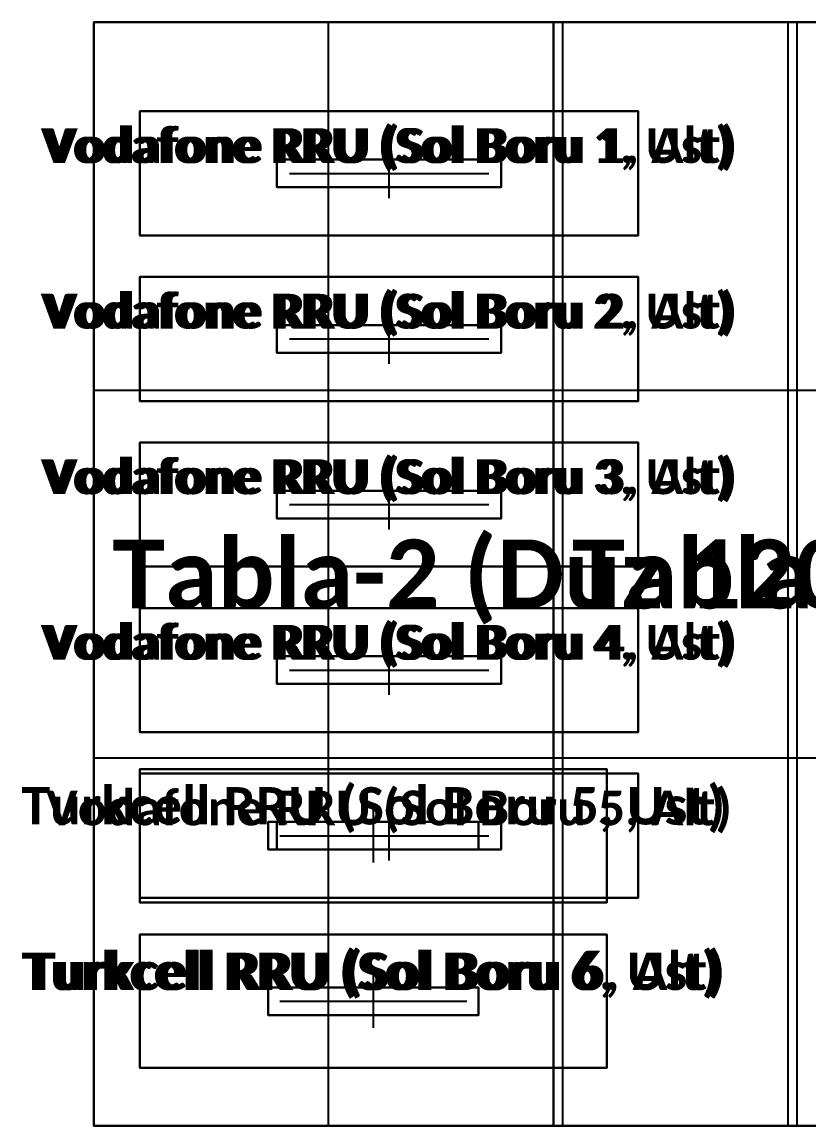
# Model space of a CAD drawing. Header units: millimetres. Extents: x -25000 to 25000, y -60388 to 35000.
# Drawn here: x 12262 to 13118, y -60256 to -59055 of the extents above; entities that cross this region are included whole.
import ezdxf
from ezdxf.enums import TextEntityAlignment as Align

# ---------------------------------------------------------------- set-up
doc = ezdxf.new("R2010")
doc.units = ezdxf.units.MM
for name, color, linetype in [('BLOK_OZEL_PLATFORM', 140, 'CONTINUOUS'), ('EKP_TURKCELL_RRU', 5, 'CONTINUOUS'), ('EKP_VODAFONE_RRU', 1, 'CONTINUOUS')]:
    doc.layers.add(name, color=color, linetype=linetype)
doc.styles.get("Standard").update_dxf_attribs({"font": 'calibrib.ttf'})

msp = doc.modelspace()

# ---------------------------------------------------------------- linework, layer by layer
at = {"layer": 'BLOK_OZEL_PLATFORM'}
for p, q in [((13360, -59055.5, 18092), (12340, -59055.5, 18092)), ((12340, -59055.5, 18092), (12340, -60255.5, 18092)), ((13360, -59055.5, 18132), (12340, -59055.5, 18132)), ((12340, -59055.5, 18132), (12340, -60255.5, 18132)), ((12340, -59055.5, 18092), (12340, -59055.5, 18132)), ((12595, -60255.5, 18132), (12595, -59055.5, 18132)), ((13860, -59055.5, 18092), (12840, -59055.5, 18092)), ((12840, -59055.5, 18092), (12840, -60255.5, 18092)), ((13860, -59055.5, 18132), (12840, -59055.5, 18132)), ((12840, -59055.5, 18132), (12840, -60255.5, 18132)), ((12840, -59055.5, 18092), (12840, -59055.5, 18132)), ((12850, -60255.5, 18132), (12850, -59055.5, 18132)), ((13095, -60255.5, 18132), (13095, -59055.5, 18132)), ((13105, -60255.5, 18132), (13105, -59055.5, 18132)), ((12340, -59455.5, 18132), (13360, -59455.5, 18132)), ((12840, -59455.5, 18132), (13860, -59455.5, 18132)), ((12340, -59855.5, 18132), (13360, -59855.5, 18132)), ((12840, -59855.5, 18132), (13860, -59855.5, 18132)), ((12340, -60255.5, 18092), (13360, -60255.5, 18092)), ((12340, -60255.5, 18132), (13360, -60255.5, 18132)), ((12340, -60255.5, 18092), (12340, -60255.5, 18132)), ((12840, -60255.5, 18092), (13860, -60255.5, 18092)), ((12840, -60255.5, 18132), (13860, -60255.5, 18132)), ((12840, -60255.5, 18092), (12840, -60255.5, 18132))]:
    msp.add_line(p, q, dxfattribs=at)
for points in [[(12340, -60255.5, 18092), (13360, -60255.5, 18092), (13360, -59055.5, 18092), (12340, -59055.5, 18092)], [(12340, -60255.5, 18132), (13360, -60255.5, 18132), (13360, -59055.5, 18132), (12340, -59055.5, 18132)], [(12340, -59055.5, 18092), (13360, -59055.5, 18092), (13360, -59055.5, 18132), (12340, -59055.5, 18132)], [(12340, -60255.5, 18092), (12340, -59055.5, 18092), (12340, -59055.5, 18132), (12340, -60255.5, 18132)], [(12840, -60255.5, 18092), (13860, -60255.5, 18092), (13860, -59055.5, 18092), (12840, -59055.5, 18092)], [(12840, -60255.5, 18132), (13860, -60255.5, 18132), (13860, -59055.5, 18132), (12840, -59055.5, 18132)], [(12840, -59055.5, 18092), (13860, -59055.5, 18092), (13860, -59055.5, 18132), (12840, -59055.5, 18132)], [(12840, -60255.5, 18092), (12840, -59055.5, 18092), (12840, -59055.5, 18132), (12840, -60255.5, 18132)], [(12340, -60255.5, 18092), (13360, -60255.5, 18092), (13360, -60255.5, 18132), (12340, -60255.5, 18132)], [(12840, -60255.5, 18092), (13860, -60255.5, 18092), (13860, -60255.5, 18132), (12840, -60255.5, 18132)]]:
    msp.add_3dface(points, dxfattribs=at)
at = {"layer": 'EKP_TURKCELL_RRU'}
for p, q in [((12898, -59867.5, 19234.5), (12390, -59867.5, 19234.5)), ((12390, -59867.5, 19234.5), (12390, -60012.5, 19234.5)), ((12898, -59867.5, 19797.5), (12390, -59867.5, 19797.5)), ((12390, -59867.5, 19797.5), (12390, -60012.5, 19797.5)), ((12390, -59867.5, 19234.5), (12390, -59867.5, 19797.5)), ((12898, -60012.5, 19234.5), (12898, -59867.5, 19234.5)), ((12898, -60012.5, 19797.5), (12898, -59867.5, 19797.5)), ((12898, -59867.5, 19234.5), (12898, -59867.5, 19797.5)), ((12644, -59969, 19797.5), (12644, -59911, 19797.5)), ((12758.3, -59925, 19797.5), (12529.7, -59925, 19797.5)), ((12529.7, -59925, 19797.5), (12529.7, -59955, 19797.5)), ((12758.3, -59925, 19827.5), (12529.7, -59925, 19827.5)), ((12529.7, -59925, 19827.5), (12529.7, -59955, 19827.5)), ((12529.7, -59925, 19797.5), (12529.7, -59925, 19827.5)), ((12758.3, -59955, 19797.5), (12758.3, -59925, 19797.5)), ((12758.3, -59955, 19827.5), (12758.3, -59925, 19827.5)), ((12758.3, -59925, 19797.5), (12758.3, -59925, 19827.5)), ((12542.4, -59940, 19797.5), (12745.6, -59940, 19797.5)), ((12529.7, -59955, 19797.5), (12758.3, -59955, 19797.5)), ((12529.7, -59955, 19827.5), (12758.3, -59955, 19827.5)), ((12529.7, -59955, 19797.5), (12529.7, -59955, 19827.5)), ((12758.3, -59955, 19797.5), (12758.3, -59955, 19827.5)), ((12390, -60012.5, 19234.5), (12898, -60012.5, 19234.5)), ((12390, -60012.5, 19797.5), (12898, -60012.5, 19797.5)), ((12390, -60012.5, 19234.5), (12390, -60012.5, 19797.5)), ((12898, -60012.5, 19234.5), (12898, -60012.5, 19797.5)), ((12898, -60047.5, 18454.5), (12390, -60047.5, 18454.5)), ((12390, -60047.5, 18454.5), (12390, -60192.5, 18454.5)), ((12898, -60047.5, 19017.5), (12390, -60047.5, 19017.5)), ((12390, -60047.5, 19017.5), (12390, -60192.5, 19017.5)), ((12390, -60047.5, 18454.5), (12390, -60047.5, 19017.5)), ((12898, -60047.5, 19234.5), (12390, -60047.5, 19234.5)), ((12390, -60047.5, 19234.5), (12390, -60192.5, 19234.5)), ((12898, -60047.5, 19797.5), (12390, -60047.5, 19797.5)), ((12390, -60047.5, 19797.5), (12390, -60192.5, 19797.5)), ((12390, -60047.5, 19234.5), (12390, -60047.5, 19797.5)), ((12898, -60192.5, 18454.5), (12898, -60047.5, 18454.5)), ((12898, -60192.5, 19017.5), (12898, -60047.5, 19017.5)), ((12898, -60047.5, 18454.5), (12898, -60047.5, 19017.5)), ((12898, -60192.5, 19234.5), (12898, -60047.5, 19234.5)), ((12898, -60192.5, 19797.5), (12898, -60047.5, 19797.5)), ((12898, -60047.5, 19234.5), (12898, -60047.5, 19797.5)), ((12644, -60149, 19017.5), (12644, -60091, 19017.5)), ((12644, -60149, 19797.5), (12644, -60091, 19797.5)), ((12758.3, -60105, 19017.5), (12529.7, -60105, 19017.5)), ((12529.7, -60105, 19017.5), (12529.7, -60135, 19017.5)), ((12758.3, -60105, 19047.5), (12529.7, -60105, 19047.5)), ((12529.7, -60105, 19047.5), (12529.7, -60135, 19047.5)), ((12529.7, -60105, 19017.5), (12529.7, -60105, 19047.5)), ((12758.3, -60105, 19797.5), (12529.7, -60105, 19797.5)), ((12529.7, -60105, 19797.5), (12529.7, -60135, 19797.5)), ((12758.3, -60105, 19827.5), (12529.7, -60105, 19827.5)), ((12529.7, -60105, 19827.5), (12529.7, -60135, 19827.5)), ((12529.7, -60105, 19797.5), (12529.7, -60105, 19827.5)), ((12758.3, -60135, 19017.5), (12758.3, -60105, 19017.5)), ((12758.3, -60135, 19047.5), (12758.3, -60105, 19047.5)), ((12758.3, -60105, 19017.5), (12758.3, -60105, 19047.5)), ((12758.3, -60135, 19797.5), (12758.3, -60105, 19797.5)), ((12758.3, -60135, 19827.5), (12758.3, -60105, 19827.5)), ((12758.3, -60105, 19797.5), (12758.3, -60105, 19827.5)), ((12542.4, -60120, 19017.5), (12745.6, -60120, 19017.5)), ((12542.4, -60120, 19797.5), (12745.6, -60120, 19797.5)), ((12529.7, -60135, 19017.5), (12758.3, -60135, 19017.5)), ((12529.7, -60135, 19047.5), (12758.3, -60135, 19047.5)), ((12529.7, -60135, 19017.5), (12529.7, -60135, 19047.5)), ((12529.7, -60135, 19797.5), (12758.3, -60135, 19797.5)), ((12529.7, -60135, 19827.5), (12758.3, -60135, 19827.5)), ((12529.7, -60135, 19797.5), (12529.7, -60135, 19827.5)), ((12758.3, -60135, 19017.5), (12758.3, -60135, 19047.5)), ((12758.3, -60135, 19797.5), (12758.3, -60135, 19827.5)), ((12390, -60192.5, 18454.5), (12898, -60192.5, 18454.5)), ((12390, -60192.5, 19017.5), (12898, -60192.5, 19017.5)), ((12390, -60192.5, 18454.5), (12390, -60192.5, 19017.5)), ((12390, -60192.5, 19234.5), (12898, -60192.5, 19234.5)), ((12390, -60192.5, 19797.5), (12898, -60192.5, 19797.5)), ((12390, -60192.5, 19234.5), (12390, -60192.5, 19797.5)), ((12898, -60192.5, 18454.5), (12898, -60192.5, 19017.5)), ((12898, -60192.5, 19234.5), (12898, -60192.5, 19797.5))]:
    msp.add_line(p, q, dxfattribs=at)
for points in [[(12390, -60012.5, 19234.5), (12898, -60012.5, 19234.5), (12898, -59867.5, 19234.5), (12390, -59867.5, 19234.5)], [(12390, -60012.5, 19797.5), (12898, -60012.5, 19797.5), (12898, -59867.5, 19797.5), (12390, -59867.5, 19797.5)], [(12390, -59867.5, 19234.5), (12898, -59867.5, 19234.5), (12898, -59867.5, 19797.5), (12390, -59867.5, 19797.5)], [(12390, -60012.5, 19234.5), (12390, -59867.5, 19234.5), (12390, -59867.5, 19797.5), (12390, -60012.5, 19797.5)], [(12898, -60012.5, 19234.5), (12898, -59867.5, 19234.5), (12898, -59867.5, 19797.5), (12898, -60012.5, 19797.5)], [(12529.7, -59955, 19797.5), (12758.3, -59955, 19797.5), (12758.3, -59925, 19797.5), (12529.7, -59925, 19797.5)], [(12529.7, -59955, 19827.5), (12758.3, -59955, 19827.5), (12758.3, -59925, 19827.5), (12529.7, -59925, 19827.5)], [(12529.7, -59925, 19797.5), (12758.3, -59925, 19797.5), (12758.3, -59925, 19827.5), (12529.7, -59925, 19827.5)], [(12529.7, -59955, 19797.5), (12529.7, -59925, 19797.5), (12529.7, -59925, 19827.5), (12529.7, -59955, 19827.5)], [(12758.3, -59955, 19797.5), (12758.3, -59925, 19797.5), (12758.3, -59925, 19827.5), (12758.3, -59955, 19827.5)], [(12529.7, -59955, 19797.5), (12758.3, -59955, 19797.5), (12758.3, -59955, 19827.5), (12529.7, -59955, 19827.5)], [(12390, -60012.5, 19234.5), (12898, -60012.5, 19234.5), (12898, -60012.5, 19797.5), (12390, -60012.5, 19797.5)], [(12390, -60192.5, 18454.5), (12898, -60192.5, 18454.5), (12898, -60047.5, 18454.5), (12390, -60047.5, 18454.5)], [(12390, -60192.5, 19017.5), (12898, -60192.5, 19017.5), (12898, -60047.5, 19017.5), (12390, -60047.5, 19017.5)], [(12390, -60047.5, 18454.5), (12898, -60047.5, 18454.5), (12898, -60047.5, 19017.5), (12390, -60047.5, 19017.5)], [(12390, -60192.5, 18454.5), (12390, -60047.5, 18454.5), (12390, -60047.5, 19017.5), (12390, -60192.5, 19017.5)], [(12390, -60192.5, 19234.5), (12898, -60192.5, 19234.5), (12898, -60047.5, 19234.5), (12390, -60047.5, 19234.5)], [(12390, -60192.5, 19797.5), (12898, -60192.5, 19797.5), (12898, -60047.5, 19797.5), (12390, -60047.5, 19797.5)], [(12390, -60047.5, 19234.5), (12898, -60047.5, 19234.5), (12898, -60047.5, 19797.5), (12390, -60047.5, 19797.5)], [(12390, -60192.5, 19234.5), (12390, -60047.5, 19234.5), (12390, -60047.5, 19797.5), (12390, -60192.5, 19797.5)], [(12898, -60192.5, 18454.5), (12898, -60047.5, 18454.5), (12898, -60047.5, 19017.5), (12898, -60192.5, 19017.5)], [(12898, -60192.5, 19234.5), (12898, -60047.5, 19234.5), (12898, -60047.5, 19797.5), (12898, -60192.5, 19797.5)], [(12529.7, -60135, 19017.5), (12758.3, -60135, 19017.5), (12758.3, -60105, 19017.5), (12529.7, -60105, 19017.5)], [(12529.7, -60135, 19047.5), (12758.3, -60135, 19047.5), (12758.3, -60105, 19047.5), (12529.7, -60105, 19047.5)], [(12529.7, -60105, 19017.5), (12758.3, -60105, 19017.5), (12758.3, -60105, 19047.5), (12529.7, -60105, 19047.5)], [(12529.7, -60135, 19017.5), (12529.7, -60105, 19017.5), (12529.7, -60105, 19047.5), (12529.7, -60135, 19047.5)], [(12529.7, -60135, 19797.5), (12758.3, -60135, 19797.5), (12758.3, -60105, 19797.5), (12529.7, -60105, 19797.5)], [(12529.7, -60135, 19827.5), (12758.3, -60135, 19827.5), (12758.3, -60105, 19827.5), (12529.7, -60105, 19827.5)], [(12529.7, -60105, 19797.5), (12758.3, -60105, 19797.5), (12758.3, -60105, 19827.5), (12529.7, -60105, 19827.5)], [(12529.7, -60135, 19797.5), (12529.7, -60105, 19797.5), (12529.7, -60105, 19827.5), (12529.7, -60135, 19827.5)], [(12758.3, -60135, 19017.5), (12758.3, -60105, 19017.5), (12758.3, -60105, 19047.5), (12758.3, -60135, 19047.5)], [(12758.3, -60135, 19797.5), (12758.3, -60105, 19797.5), (12758.3, -60105, 19827.5), (12758.3, -60135, 19827.5)], [(12529.7, -60135, 19017.5), (12758.3, -60135, 19017.5), (12758.3, -60135, 19047.5), (12529.7, -60135, 19047.5)], [(12529.7, -60135, 19797.5), (12758.3, -60135, 19797.5), (12758.3, -60135, 19827.5), (12529.7, -60135, 19827.5)], [(12390, -60192.5, 18454.5), (12898, -60192.5, 18454.5), (12898, -60192.5, 19017.5), (12390, -60192.5, 19017.5)], [(12390, -60192.5, 19234.5), (12898, -60192.5, 19234.5), (12898, -60192.5, 19797.5), (12390, -60192.5, 19797.5)]]:
    msp.add_3dface(points, dxfattribs=at)
at = {"layer": 'EKP_VODAFONE_RRU'}
for p, q in [((12932, -59152.5, 18481), (12390, -59152.5, 18481)), ((12390, -59152.5, 18481), (12390, -59287.5, 18481)), ((12932, -59152.5, 18991), (12390, -59152.5, 18991)), ((12390, -59152.5, 18991), (12390, -59287.5, 18991)), ((12390, -59152.5, 18481), (12390, -59152.5, 18991)), ((12932, -59152.5, 19261), (12390, -59152.5, 19261)), ((12390, -59152.5, 19261), (12390, -59287.5, 19261)), ((12932, -59152.5, 19771), (12390, -59152.5, 19771)), ((12390, -59152.5, 19771), (12390, -59287.5, 19771)), ((12390, -59152.5, 19261), (12390, -59152.5, 19771)), ((12932, -59287.5, 18481), (12932, -59152.5, 18481)), ((12932, -59287.5, 18991), (12932, -59152.5, 18991)), ((12932, -59152.5, 18481), (12932, -59152.5, 18991)), ((12932, -59287.5, 19261), (12932, -59152.5, 19261)), ((12932, -59287.5, 19771), (12932, -59152.5, 19771)), ((12932, -59152.5, 19261), (12932, -59152.5, 19771)), ((12661, -59247, 18991), (12661, -59193, 18991)), ((12661, -59247, 19771), (12661, -59193, 19771)), ((12783, -59205, 18991), (12539.1, -59205, 18991)), ((12539.1, -59205, 18991), (12539.1, -59235, 18991)), ((12783, -59205, 19021), (12539.1, -59205, 19021)), ((12539.1, -59205, 19021), (12539.1, -59235, 19021)), ((12539.1, -59205, 18991), (12539.1, -59205, 19021)), ((12783, -59205, 19771), (12539.1, -59205, 19771)), ((12539.1, -59205, 19771), (12539.1, -59235, 19771)), ((12783, -59205, 19801), (12539.1, -59205, 19801)), ((12539.1, -59205, 19801), (12539.1, -59235, 19801)), ((12539.1, -59205, 19771), (12539.1, -59205, 19801)), ((12783, -59235, 18991), (12783, -59205, 18991)), ((12783, -59235, 19021), (12783, -59205, 19021)), ((12783, -59205, 18991), (12783, -59205, 19021)), ((12783, -59235, 19771), (12783, -59205, 19771)), ((12783, -59235, 19801), (12783, -59205, 19801)), ((12783, -59205, 19771), (12783, -59205, 19801)), ((12552.6, -59220, 18991), (12769.4, -59220, 18991)), ((12552.6, -59220, 19771), (12769.4, -59220, 19771)), ((12539.1, -59235, 18991), (12783, -59235, 18991)), ((12539.1, -59235, 19021), (12783, -59235, 19021)), ((12539.1, -59235, 18991), (12539.1, -59235, 19021)), ((12539.1, -59235, 19771), (12783, -59235, 19771)), ((12539.1, -59235, 19801), (12783, -59235, 19801)), ((12539.1, -59235, 19771), (12539.1, -59235, 19801)), ((12783, -59235, 18991), (12783, -59235, 19021)), ((12783, -59235, 19771), (12783, -59235, 19801)), ((12390, -59287.5, 18481), (12932, -59287.5, 18481)), ((12390, -59287.5, 18991), (12932, -59287.5, 18991)), ((12390, -59287.5, 18481), (12390, -59287.5, 18991)), ((12390, -59287.5, 19261), (12932, -59287.5, 19261)), ((12390, -59287.5, 19771), (12932, -59287.5, 19771)), ((12390, -59287.5, 19261), (12390, -59287.5, 19771)), ((12932, -59287.5, 18481), (12932, -59287.5, 18991)), ((12932, -59287.5, 19261), (12932, -59287.5, 19771)), ((12932, -59332.5, 18481), (12390, -59332.5, 18481)), ((12390, -59332.5, 18481), (12390, -59467.5, 18481)), ((12932, -59332.5, 18991), (12390, -59332.5, 18991)), ((12390, -59332.5, 18991), (12390, -59467.5, 18991)), ((12390, -59332.5, 18481), (12390, -59332.5, 18991)), ((12932, -59332.5, 19261), (12390, -59332.5, 19261)), ((12390, -59332.5, 19261), (12390, -59467.5, 19261)), ((12932, -59332.5, 19771), (12390, -59332.5, 19771)), ((12390, -59332.5, 19771), (12390, -59467.5, 19771)), ((12390, -59332.5, 19261), (12390, -59332.5, 19771)), ((12932, -59467.5, 18481), (12932, -59332.5, 18481)), ((12932, -59467.5, 18991), (12932, -59332.5, 18991)), ((12932, -59332.5, 18481), (12932, -59332.5, 18991)), ((12932, -59467.5, 19261), (12932, -59332.5, 19261)), ((12932, -59467.5, 19771), (12932, -59332.5, 19771)), ((12932, -59332.5, 19261), (12932, -59332.5, 19771)), ((12661, -59427, 18991), (12661, -59373, 18991)), ((12661, -59427, 19771), (12661, -59373, 19771)), ((12783, -59385, 18991), (12539.1, -59385, 18991)), ((12539.1, -59385, 18991), (12539.1, -59415, 18991)), ((12783, -59385, 19021), (12539.1, -59385, 19021)), ((12539.1, -59385, 19021), (12539.1, -59415, 19021)), ((12539.1, -59385, 18991), (12539.1, -59385, 19021)), ((12783, -59385, 19771), (12539.1, -59385, 19771)), ((12539.1, -59385, 19771), (12539.1, -59415, 19771)), ((12783, -59385, 19801), (12539.1, -59385, 19801)), ((12539.1, -59385, 19801), (12539.1, -59415, 19801)), ((12539.1, -59385, 19771), (12539.1, -59385, 19801)), ((12783, -59415, 18991), (12783, -59385, 18991)), ((12783, -59415, 19021), (12783, -59385, 19021)), ((12783, -59385, 18991), (12783, -59385, 19021)), ((12783, -59415, 19771), (12783, -59385, 19771)), ((12783, -59415, 19801), (12783, -59385, 19801)), ((12783, -59385, 19771), (12783, -59385, 19801)), ((12552.6, -59400, 18991), (12769.4, -59400, 18991)), ((12552.6, -59400, 19771), (12769.4, -59400, 19771)), ((12539.1, -59415, 18991), (12783, -59415, 18991)), ((12539.1, -59415, 19021), (12783, -59415, 19021)), ((12539.1, -59415, 18991), (12539.1, -59415, 19021)), ((12539.1, -59415, 19771), (12783, -59415, 19771)), ((12539.1, -59415, 19801), (12783, -59415, 19801)), ((12539.1, -59415, 19771), (12539.1, -59415, 19801)), ((12783, -59415, 18991), (12783, -59415, 19021)), ((12783, -59415, 19771), (12783, -59415, 19801)), ((12390, -59467.5, 18481), (12932, -59467.5, 18481)), ((12390, -59467.5, 18991), (12932, -59467.5, 18991)), ((12390, -59467.5, 18481), (12390, -59467.5, 18991)), ((12390, -59467.5, 19261), (12932, -59467.5, 19261)), ((12390, -59467.5, 19771), (12932, -59467.5, 19771)), ((12390, -59467.5, 19261), (12390, -59467.5, 19771)), ((12932, -59467.5, 18481), (12932, -59467.5, 18991)), ((12932, -59467.5, 19261), (12932, -59467.5, 19771)), ((12932, -59512.5, 18481), (12390, -59512.5, 18481)), ((12390, -59512.5, 18481), (12390, -59647.5, 18481)), ((12932, -59512.5, 18991), (12390, -59512.5, 18991)), ((12390, -59512.5, 18991), (12390, -59647.5, 18991)), ((12390, -59512.5, 18481), (12390, -59512.5, 18991)), ((12932, -59512.5, 19261), (12390, -59512.5, 19261)), ((12390, -59512.5, 19261), (12390, -59647.5, 19261)), ((12932, -59512.5, 19771), (12390, -59512.5, 19771)), ((12390, -59512.5, 19771), (12390, -59647.5, 19771)), ((12390, -59512.5, 19261), (12390, -59512.5, 19771)), ((12932, -59647.5, 18481), (12932, -59512.5, 18481)), ((12932, -59647.5, 18991), (12932, -59512.5, 18991)), ((12932, -59512.5, 18481), (12932, -59512.5, 18991)), ((12932, -59647.5, 19261), (12932, -59512.5, 19261)), ((12932, -59647.5, 19771), (12932, -59512.5, 19771)), ((12932, -59512.5, 19261), (12932, -59512.5, 19771)), ((12661, -59607, 18991), (12661, -59553, 18991)), ((12661, -59607, 19771), (12661, -59553, 19771)), ((12783, -59565, 18991), (12539.1, -59565, 18991)), ((12539.1, -59565, 18991), (12539.1, -59595, 18991)), ((12783, -59565, 19021), (12539.1, -59565, 19021)), ((12539.1, -59565, 19021), (12539.1, -59595, 19021)), ((12539.1, -59565, 18991), (12539.1, -59565, 19021)), ((12783, -59565, 19771), (12539.1, -59565, 19771)), ((12539.1, -59565, 19771), (12539.1, -59595, 19771)), ((12783, -59565, 19801), (12539.1, -59565, 19801)), ((12539.1, -59565, 19801), (12539.1, -59595, 19801)), ((12539.1, -59565, 19771), (12539.1, -59565, 19801)), ((12783, -59595, 18991), (12783, -59565, 18991)), ((12783, -59595, 19021), (12783, -59565, 19021)), ((12783, -59565, 18991), (12783, -59565, 19021)), ((12783, -59595, 19771), (12783, -59565, 19771)), ((12783, -59595, 19801), (12783, -59565, 19801)), ((12783, -59565, 19771), (12783, -59565, 19801)), ((12552.6, -59580, 18991), (12769.4, -59580, 18991)), ((12552.6, -59580, 19771), (12769.4, -59580, 19771)), ((12539.1, -59595, 18991), (12783, -59595, 18991)), ((12539.1, -59595, 19021), (12783, -59595, 19021)), ((12539.1, -59595, 18991), (12539.1, -59595, 19021)), ((12539.1, -59595, 19771), (12783, -59595, 19771)), ((12539.1, -59595, 19801), (12783, -59595, 19801)), ((12539.1, -59595, 19771), (12539.1, -59595, 19801)), ((12783, -59595, 18991), (12783, -59595, 19021)), ((12783, -59595, 19771), (12783, -59595, 19801)), ((12390, -59647.5, 18481), (12932, -59647.5, 18481)), ((12390, -59647.5, 18991), (12932, -59647.5, 18991)), ((12390, -59647.5, 18481), (12390, -59647.5, 18991)), ((12390, -59647.5, 19261), (12932, -59647.5, 19261)), ((12390, -59647.5, 19771), (12932, -59647.5, 19771)), ((12390, -59647.5, 19261), (12390, -59647.5, 19771)), ((12932, -59647.5, 18481), (12932, -59647.5, 18991)), ((12932, -59647.5, 19261), (12932, -59647.5, 19771)), ((12932, -59692.5, 18481), (12390, -59692.5, 18481)), ((12390, -59692.5, 18481), (12390, -59827.5, 18481)), ((12932, -59692.5, 18991), (12390, -59692.5, 18991)), ((12390, -59692.5, 18991), (12390, -59827.5, 18991)), ((12390, -59692.5, 18481), (12390, -59692.5, 18991)), ((12932, -59692.5, 19261), (12390, -59692.5, 19261)), ((12390, -59692.5, 19261), (12390, -59827.5, 19261)), ((12932, -59692.5, 19771), (12390, -59692.5, 19771)), ((12390, -59692.5, 19771), (12390, -59827.5, 19771)), ((12390, -59692.5, 19261), (12390, -59692.5, 19771)), ((12932, -59827.5, 18481), (12932, -59692.5, 18481)), ((12932, -59827.5, 18991), (12932, -59692.5, 18991)), ((12932, -59692.5, 18481), (12932, -59692.5, 18991)), ((12932, -59827.5, 19261), (12932, -59692.5, 19261)), ((12932, -59827.5, 19771), (12932, -59692.5, 19771)), ((12932, -59692.5, 19261), (12932, -59692.5, 19771)), ((12661, -59787, 18991), (12661, -59733, 18991)), ((12661, -59787, 19771), (12661, -59733, 19771)), ((12783, -59745, 18991), (12539.1, -59745, 18991)), ((12539.1, -59745, 18991), (12539.1, -59775, 18991)), ((12783, -59745, 19021), (12539.1, -59745, 19021)), ((12539.1, -59745, 19021), (12539.1, -59775, 19021)), ((12539.1, -59745, 18991), (12539.1, -59745, 19021)), ((12783, -59745, 19771), (12539.1, -59745, 19771)), ((12539.1, -59745, 19771), (12539.1, -59775, 19771)), ((12783, -59745, 19801), (12539.1, -59745, 19801)), ((12539.1, -59745, 19801), (12539.1, -59775, 19801)), ((12539.1, -59745, 19771), (12539.1, -59745, 19801)), ((12783, -59775, 18991), (12783, -59745, 18991)), ((12783, -59775, 19021), (12783, -59745, 19021)), ((12783, -59745, 18991), (12783, -59745, 19021)), ((12783, -59775, 19771), (12783, -59745, 19771)), ((12783, -59775, 19801), (12783, -59745, 19801)), ((12783, -59745, 19771), (12783, -59745, 19801)), ((12552.6, -59760, 18991), (12769.4, -59760, 18991)), ((12552.6, -59760, 19771), (12769.4, -59760, 19771)), ((12539.1, -59775, 18991), (12783, -59775, 18991)), ((12539.1, -59775, 19021), (12783, -59775, 19021)), ((12539.1, -59775, 18991), (12539.1, -59775, 19021)), ((12539.1, -59775, 19771), (12783, -59775, 19771)), ((12539.1, -59775, 19801), (12783, -59775, 19801)), ((12539.1, -59775, 19771), (12539.1, -59775, 19801)), ((12783, -59775, 18991), (12783, -59775, 19021)), ((12783, -59775, 19771), (12783, -59775, 19801)), ((12390, -59827.5, 18481), (12932, -59827.5, 18481)), ((12390, -59827.5, 18991), (12932, -59827.5, 18991)), ((12390, -59827.5, 18481), (12390, -59827.5, 18991)), ((12390, -59827.5, 19261), (12932, -59827.5, 19261)), ((12390, -59827.5, 19771), (12932, -59827.5, 19771)), ((12390, -59827.5, 19261), (12390, -59827.5, 19771)), ((12932, -59827.5, 18481), (12932, -59827.5, 18991)), ((12932, -59827.5, 19261), (12932, -59827.5, 19771)), ((12932, -59872.5, 18481), (12390, -59872.5, 18481)), ((12390, -59872.5, 18481), (12390, -60007.5, 18481)), ((12932, -59872.5, 18991), (12390, -59872.5, 18991)), ((12390, -59872.5, 18991), (12390, -60007.5, 18991)), ((12390, -59872.5, 18481), (12390, -59872.5, 18991)), ((12932, -60007.5, 18481), (12932, -59872.5, 18481)), ((12932, -60007.5, 18991), (12932, -59872.5, 18991)), ((12932, -59872.5, 18481), (12932, -59872.5, 18991)), ((12661, -59967, 18991), (12661, -59913, 18991)), ((12783, -59925, 18991), (12539.1, -59925, 18991)), ((12539.1, -59925, 18991), (12539.1, -59955, 18991)), ((12783, -59925, 19021), (12539.1, -59925, 19021)), ((12539.1, -59925, 19021), (12539.1, -59955, 19021)), ((12539.1, -59925, 18991), (12539.1, -59925, 19021)), ((12783, -59955, 18991), (12783, -59925, 18991)), ((12783, -59955, 19021), (12783, -59925, 19021)), ((12783, -59925, 18991), (12783, -59925, 19021)), ((12552.6, -59940, 18991), (12769.4, -59940, 18991)), ((12539.1, -59955, 18991), (12783, -59955, 18991)), ((12539.1, -59955, 19021), (12783, -59955, 19021)), ((12539.1, -59955, 18991), (12539.1, -59955, 19021)), ((12783, -59955, 18991), (12783, -59955, 19021)), ((12390, -60007.5, 18481), (12932, -60007.5, 18481)), ((12390, -60007.5, 18991), (12932, -60007.5, 18991)), ((12390, -60007.5, 18481), (12390, -60007.5, 18991)), ((12932, -60007.5, 18481), (12932, -60007.5, 18991))]:
    msp.add_line(p, q, dxfattribs=at)
for points in [[(12390, -59287.5, 18481), (12932, -59287.5, 18481), (12932, -59152.5, 18481), (12390, -59152.5, 18481)], [(12390, -59287.5, 18991), (12932, -59287.5, 18991), (12932, -59152.5, 18991), (12390, -59152.5, 18991)], [(12390, -59152.5, 18481), (12932, -59152.5, 18481), (12932, -59152.5, 18991), (12390, -59152.5, 18991)], [(12390, -59287.5, 18481), (12390, -59152.5, 18481), (12390, -59152.5, 18991), (12390, -59287.5, 18991)], [(12390, -59287.5, 19261), (12932, -59287.5, 19261), (12932, -59152.5, 19261), (12390, -59152.5, 19261)], [(12390, -59287.5, 19771), (12932, -59287.5, 19771), (12932, -59152.5, 19771), (12390, -59152.5, 19771)], [(12390, -59152.5, 19261), (12932, -59152.5, 19261), (12932, -59152.5, 19771), (12390, -59152.5, 19771)], [(12390, -59287.5, 19261), (12390, -59152.5, 19261), (12390, -59152.5, 19771), (12390, -59287.5, 19771)], [(12932, -59287.5, 18481), (12932, -59152.5, 18481), (12932, -59152.5, 18991), (12932, -59287.5, 18991)], [(12932, -59287.5, 19261), (12932, -59152.5, 19261), (12932, -59152.5, 19771), (12932, -59287.5, 19771)], [(12539.1, -59235, 18991), (12783, -59235, 18991), (12783, -59205, 18991), (12539.1, -59205, 18991)], [(12539.1, -59235, 19021), (12783, -59235, 19021), (12783, -59205, 19021), (12539.1, -59205, 19021)], [(12539.1, -59205, 18991), (12783, -59205, 18991), (12783, -59205, 19021), (12539.1, -59205, 19021)], [(12539.1, -59235, 18991), (12539.1, -59205, 18991), (12539.1, -59205, 19021), (12539.1, -59235, 19021)], [(12539.1, -59235, 19771), (12783, -59235, 19771), (12783, -59205, 19771), (12539.1, -59205, 19771)], [(12539.1, -59235, 19801), (12783, -59235, 19801), (12783, -59205, 19801), (12539.1, -59205, 19801)], [(12539.1, -59205, 19771), (12783, -59205, 19771), (12783, -59205, 19801), (12539.1, -59205, 19801)], [(12539.1, -59235, 19771), (12539.1, -59205, 19771), (12539.1, -59205, 19801), (12539.1, -59235, 19801)], [(12783, -59235, 18991), (12783, -59205, 18991), (12783, -59205, 19021), (12783, -59235, 19021)], [(12783, -59235, 19771), (12783, -59205, 19771), (12783, -59205, 19801), (12783, -59235, 19801)], [(12539.1, -59235, 18991), (12783, -59235, 18991), (12783, -59235, 19021), (12539.1, -59235, 19021)], [(12539.1, -59235, 19771), (12783, -59235, 19771), (12783, -59235, 19801), (12539.1, -59235, 19801)], [(12390, -59287.5, 18481), (12932, -59287.5, 18481), (12932, -59287.5, 18991), (12390, -59287.5, 18991)], [(12390, -59287.5, 19261), (12932, -59287.5, 19261), (12932, -59287.5, 19771), (12390, -59287.5, 19771)], [(12390, -59467.5, 18481), (12932, -59467.5, 18481), (12932, -59332.5, 18481), (12390, -59332.5, 18481)], [(12390, -59467.5, 18991), (12932, -59467.5, 18991), (12932, -59332.5, 18991), (12390, -59332.5, 18991)], [(12390, -59332.5, 18481), (12932, -59332.5, 18481), (12932, -59332.5, 18991), (12390, -59332.5, 18991)], [(12390, -59467.5, 18481), (12390, -59332.5, 18481), (12390, -59332.5, 18991), (12390, -59467.5, 18991)], [(12390, -59467.5, 19261), (12932, -59467.5, 19261), (12932, -59332.5, 19261), (12390, -59332.5, 19261)], [(12390, -59467.5, 19771), (12932, -59467.5, 19771), (12932, -59332.5, 19771), (12390, -59332.5, 19771)], [(12390, -59332.5, 19261), (12932, -59332.5, 19261), (12932, -59332.5, 19771), (12390, -59332.5, 19771)], [(12390, -59467.5, 19261), (12390, -59332.5, 19261), (12390, -59332.5, 19771), (12390, -59467.5, 19771)], [(12932, -59467.5, 18481), (12932, -59332.5, 18481), (12932, -59332.5, 18991), (12932, -59467.5, 18991)], [(12932, -59467.5, 19261), (12932, -59332.5, 19261), (12932, -59332.5, 19771), (12932, -59467.5, 19771)], [(12539.1, -59415, 18991), (12783, -59415, 18991), (12783, -59385, 18991), (12539.1, -59385, 18991)], [(12539.1, -59415, 19021), (12783, -59415, 19021), (12783, -59385, 19021), (12539.1, -59385, 19021)], [(12539.1, -59385, 18991), (12783, -59385, 18991), (12783, -59385, 19021), (12539.1, -59385, 19021)], [(12539.1, -59415, 18991), (12539.1, -59385, 18991), (12539.1, -59385, 19021), (12539.1, -59415, 19021)], [(12539.1, -59415, 19771), (12783, -59415, 19771), (12783, -59385, 19771), (12539.1, -59385, 19771)], [(12539.1, -59415, 19801), (12783, -59415, 19801), (12783, -59385, 19801), (12539.1, -59385, 19801)], [(12539.1, -59385, 19771), (12783, -59385, 19771), (12783, -59385, 19801), (12539.1, -59385, 19801)], [(12539.1, -59415, 19771), (12539.1, -59385, 19771), (12539.1, -59385, 19801), (12539.1, -59415, 19801)], [(12783, -59415, 18991), (12783, -59385, 18991), (12783, -59385, 19021), (12783, -59415, 19021)], [(12783, -59415, 19771), (12783, -59385, 19771), (12783, -59385, 19801), (12783, -59415, 19801)], [(12539.1, -59415, 18991), (12783, -59415, 18991), (12783, -59415, 19021), (12539.1, -59415, 19021)], [(12539.1, -59415, 19771), (12783, -59415, 19771), (12783, -59415, 19801), (12539.1, -59415, 19801)], [(12390, -59467.5, 18481), (12932, -59467.5, 18481), (12932, -59467.5, 18991), (12390, -59467.5, 18991)], [(12390, -59467.5, 19261), (12932, -59467.5, 19261), (12932, -59467.5, 19771), (12390, -59467.5, 19771)], [(12390, -59647.5, 18481), (12932, -59647.5, 18481), (12932, -59512.5, 18481), (12390, -59512.5, 18481)], [(12390, -59647.5, 18991), (12932, -59647.5, 18991), (12932, -59512.5, 18991), (12390, -59512.5, 18991)], [(12390, -59512.5, 18481), (12932, -59512.5, 18481), (12932, -59512.5, 18991), (12390, -59512.5, 18991)], [(12390, -59647.5, 18481), (12390, -59512.5, 18481), (12390, -59512.5, 18991), (12390, -59647.5, 18991)], [(12390, -59647.5, 19261), (12932, -59647.5, 19261), (12932, -59512.5, 19261), (12390, -59512.5, 19261)], [(12390, -59647.5, 19771), (12932, -59647.5, 19771), (12932, -59512.5, 19771), (12390, -59512.5, 19771)], [(12390, -59512.5, 19261), (12932, -59512.5, 19261), (12932, -59512.5, 19771), (12390, -59512.5, 19771)], [(12390, -59647.5, 19261), (12390, -59512.5, 19261), (12390, -59512.5, 19771), (12390, -59647.5, 19771)], [(12932, -59647.5, 18481), (12932, -59512.5, 18481), (12932, -59512.5, 18991), (12932, -59647.5, 18991)], [(12932, -59647.5, 19261), (12932, -59512.5, 19261), (12932, -59512.5, 19771), (12932, -59647.5, 19771)], [(12539.1, -59595, 18991), (12783, -59595, 18991), (12783, -59565, 18991), (12539.1, -59565, 18991)], [(12539.1, -59595, 19021), (12783, -59595, 19021), (12783, -59565, 19021), (12539.1, -59565, 19021)], [(12539.1, -59565, 18991), (12783, -59565, 18991), (12783, -59565, 19021), (12539.1, -59565, 19021)], [(12539.1, -59595, 18991), (12539.1, -59565, 18991), (12539.1, -59565, 19021), (12539.1, -59595, 19021)], [(12539.1, -59595, 19771), (12783, -59595, 19771), (12783, -59565, 19771), (12539.1, -59565, 19771)], [(12539.1, -59595, 19801), (12783, -59595, 19801), (12783, -59565, 19801), (12539.1, -59565, 19801)], [(12539.1, -59565, 19771), (12783, -59565, 19771), (12783, -59565, 19801), (12539.1, -59565, 19801)], [(12539.1, -59595, 19771), (12539.1, -59565, 19771), (12539.1, -59565, 19801), (12539.1, -59595, 19801)], [(12783, -59595, 18991), (12783, -59565, 18991), (12783, -59565, 19021), (12783, -59595, 19021)], [(12783, -59595, 19771), (12783, -59565, 19771), (12783, -59565, 19801), (12783, -59595, 19801)], [(12539.1, -59595, 18991), (12783, -59595, 18991), (12783, -59595, 19021), (12539.1, -59595, 19021)], [(12539.1, -59595, 19771), (12783, -59595, 19771), (12783, -59595, 19801), (12539.1, -59595, 19801)], [(12390, -59647.5, 18481), (12932, -59647.5, 18481), (12932, -59647.5, 18991), (12390, -59647.5, 18991)], [(12390, -59647.5, 19261), (12932, -59647.5, 19261), (12932, -59647.5, 19771), (12390, -59647.5, 19771)], [(12390, -59827.5, 18481), (12932, -59827.5, 18481), (12932, -59692.5, 18481), (12390, -59692.5, 18481)], [(12390, -59827.5, 18991), (12932, -59827.5, 18991), (12932, -59692.5, 18991), (12390, -59692.5, 18991)], [(12390, -59692.5, 18481), (12932, -59692.5, 18481), (12932, -59692.5, 18991), (12390, -59692.5, 18991)], [(12390, -59827.5, 18481), (12390, -59692.5, 18481), (12390, -59692.5, 18991), (12390, -59827.5, 18991)], [(12390, -59827.5, 19261), (12932, -59827.5, 19261), (12932, -59692.5, 19261), (12390, -59692.5, 19261)], [(12390, -59827.5, 19771), (12932, -59827.5, 19771), (12932, -59692.5, 19771), (12390, -59692.5, 19771)], [(12390, -59692.5, 19261), (12932, -59692.5, 19261), (12932, -59692.5, 19771), (12390, -59692.5, 19771)], [(12390, -59827.5, 19261), (12390, -59692.5, 19261), (12390, -59692.5, 19771), (12390, -59827.5, 19771)], [(12932, -59827.5, 18481), (12932, -59692.5, 18481), (12932, -59692.5, 18991), (12932, -59827.5, 18991)], [(12932, -59827.5, 19261), (12932, -59692.5, 19261), (12932, -59692.5, 19771), (12932, -59827.5, 19771)], [(12539.1, -59775, 18991), (12783, -59775, 18991), (12783, -59745, 18991), (12539.1, -59745, 18991)], [(12539.1, -59775, 19021), (12783, -59775, 19021), (12783, -59745, 19021), (12539.1, -59745, 19021)], [(12539.1, -59745, 18991), (12783, -59745, 18991), (12783, -59745, 19021), (12539.1, -59745, 19021)], [(12539.1, -59775, 18991), (12539.1, -59745, 18991), (12539.1, -59745, 19021), (12539.1, -59775, 19021)], [(12539.1, -59775, 19771), (12783, -59775, 19771), (12783, -59745, 19771), (12539.1, -59745, 19771)], [(12539.1, -59775, 19801), (12783, -59775, 19801), (12783, -59745, 19801), (12539.1, -59745, 19801)], [(12539.1, -59745, 19771), (12783, -59745, 19771), (12783, -59745, 19801), (12539.1, -59745, 19801)], [(12539.1, -59775, 19771), (12539.1, -59745, 19771), (12539.1, -59745, 19801), (12539.1, -59775, 19801)], [(12783, -59775, 18991), (12783, -59745, 18991), (12783, -59745, 19021), (12783, -59775, 19021)], [(12783, -59775, 19771), (12783, -59745, 19771), (12783, -59745, 19801), (12783, -59775, 19801)], [(12539.1, -59775, 18991), (12783, -59775, 18991), (12783, -59775, 19021), (12539.1, -59775, 19021)], [(12539.1, -59775, 19771), (12783, -59775, 19771), (12783, -59775, 19801), (12539.1, -59775, 19801)], [(12390, -59827.5, 18481), (12932, -59827.5, 18481), (12932, -59827.5, 18991), (12390, -59827.5, 18991)], [(12390, -59827.5, 19261), (12932, -59827.5, 19261), (12932, -59827.5, 19771), (12390, -59827.5, 19771)], [(12390, -60007.5, 18481), (12932, -60007.5, 18481), (12932, -59872.5, 18481), (12390, -59872.5, 18481)], [(12390, -60007.5, 18991), (12932, -60007.5, 18991), (12932, -59872.5, 18991), (12390, -59872.5, 18991)], [(12390, -59872.5, 18481), (12932, -59872.5, 18481), (12932, -59872.5, 18991), (12390, -59872.5, 18991)], [(12390, -60007.5, 18481), (12390, -59872.5, 18481), (12390, -59872.5, 18991), (12390, -60007.5, 18991)], [(12932, -60007.5, 18481), (12932, -59872.5, 18481), (12932, -59872.5, 18991), (12932, -60007.5, 18991)], [(12539.1, -59955, 18991), (12783, -59955, 18991), (12783, -59925, 18991), (12539.1, -59925, 18991)], [(12539.1, -59955, 19021), (12783, -59955, 19021), (12783, -59925, 19021), (12539.1, -59925, 19021)], [(12539.1, -59925, 18991), (12783, -59925, 18991), (12783, -59925, 19021), (12539.1, -59925, 19021)], [(12539.1, -59955, 18991), (12539.1, -59925, 18991), (12539.1, -59925, 19021), (12539.1, -59955, 19021)], [(12783, -59955, 18991), (12783, -59925, 18991), (12783, -59925, 19021), (12783, -59955, 19021)], [(12539.1, -59955, 18991), (12783, -59955, 18991), (12783, -59955, 19021), (12539.1, -59955, 19021)], [(12390, -60007.5, 18481), (12932, -60007.5, 18481), (12932, -60007.5, 18991), (12390, -60007.5, 18991)]]:
    msp.add_3dface(points, dxfattribs=at)

# ---------------------------------------------------------------- texts
at = {"layer": 'BLOK_OZEL_PLATFORM'}
for p in [(12850, -59655.5), (13350, -59655.5)]:
    msp.add_text('Tabla-2 (Duz 120cm)', height=75, dxfattribs=at).set_placement(p, align=Align.MIDDLE_CENTER)
at = {"layer": 'EKP_TURKCELL_RRU'}
for s, p in [('Turkcell RRU (Sol Boru 5, Ust)', (12644, -59907.5)), ('Turkcell RRU (Sol Boru 6, Ust)', (12644, -60087.5)), ('Turkcell RRU (Sol Boru 6, Alt)', (12644, -60087.5))]:
    msp.add_text(s, height=40.6, dxfattribs=at).set_placement(p, align=Align.MIDDLE_CENTER)
at = {"layer": 'EKP_VODAFONE_RRU'}
for s, p in [('Vodafone RRU (Sol Boru 1, Ust)', (12661, -59189.8)), ('Vodafone RRU (Sol Boru 1, Alt)', (12661, -59189.8)), ('Vodafone RRU (Sol Boru 2, Ust)', (12661, -59369.8)), ('Vodafone RRU (Sol Boru 2, Alt)', (12661, -59369.8)), ('Vodafone RRU (Sol Boru 3, Ust)', (12661, -59549.8)), ('Vodafone RRU (Sol Boru 3, Alt)', (12661, -59549.8)), ('Vodafone RRU (Sol Boru 4, Ust)', (12661, -59729.8)), ('Vodafone RRU (Sol Boru 4, Alt)', (12661, -59729.8)), ('Vodafone RRU (Sol Boru 5, Alt)', (12661, -59909.8))]:
    msp.add_text(s, height=37.8, dxfattribs=at).set_placement(p, align=Align.MIDDLE_CENTER)

doc.saveas('drawing.dxf')
